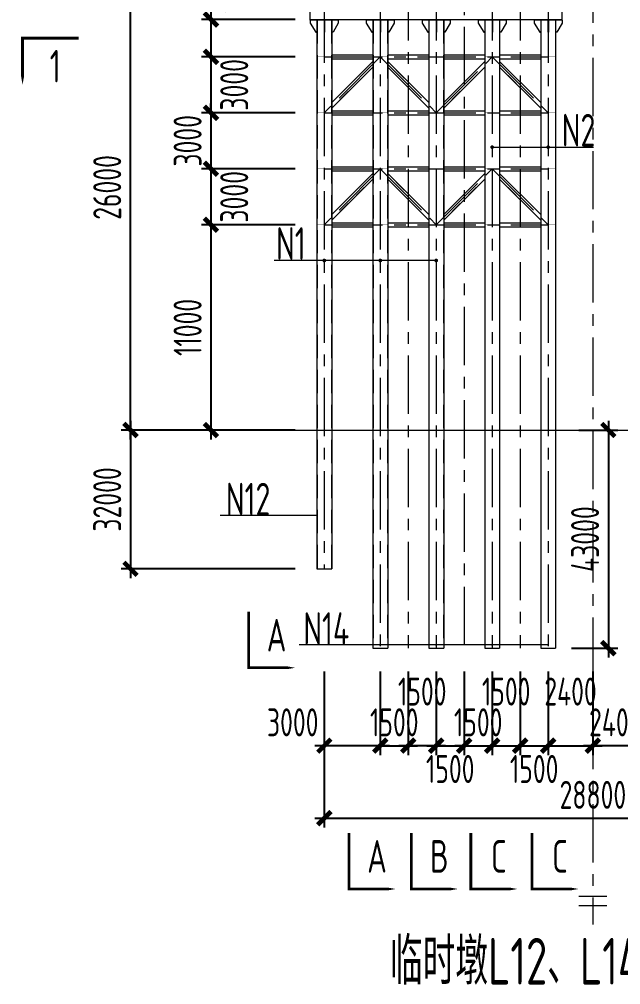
# Model space of a CAD drawing. Extents: x -2876908 to 633791, y -1383861 to 872234.
# Drawn here: x -1195286 to -1163043, y -1290019 to -1238281 of the extents above; entities that cross this region are included whole.
import ezdxf
from ezdxf.enums import TextEntityAlignment as Align

# ---------------------------------------------------------------- set-up
doc = ezdxf.new("R2010")
doc.units = 0
doc.header["$LTSCALE"] = 5
doc.header["$MEASUREMENT"] = 0
for name, pattern in [('CENTER', [2, 1.25, -0.25, 0.25, -0.25]), ('DASH', [0.35, 0.25, -0.1]), ('DASHED', [0.75, 0.5, -0.25])]:
    doc.linetypes.add(name, pattern=pattern)
doc.layers.get('0').update_dxf_attribs({"linetype": 'CONTINUOUS', "lineweight": 25})
doc.layers.get('DEFPOINTS').update_dxf_attribs({"color": 35, "linetype": 'CONTINUOUS', "lineweight": 13})
for name, color, linetype, lineweight in [('3中心线', 6, 'CENTER', 18), ('4虚线', 2, 'DASHED', 18), ('5标注', 3, 'CONTINUOUS', 15), ('6文本', 7, 'CONTINUOUS', 15), ('7边界线', 8, 'CONTINUOUS', 15), ('8轮廓线', 4, 'CONTINUOUS', 15), ('DIM', 3, 'CONTINUOUS', 0), ('REIND', 1, 'CONTINUOUS', 0), ('THIN', 7, 'CONTINUOUS', 0)]:
    doc.layers.add(name, color=color, linetype=linetype, lineweight=lineweight)
doc.styles.add('TSSD_Dimension', font='tssdeng.shx', dxfattribs={"width": 0.7, "bigfont": 'hztxt.shx'})
doc.styles.add('TSSD_NORM', font='tssdeng.shx', dxfattribs={"width": 0.7, "bigfont": 'hztxt.shx'})
doc.dimstyles.new('TSSD_100_100', dxfattribs={"dimtxt": 300, "dimasz": 100, "dimexe": 100, "dimexo": 250, "dimgap": 100, "dimtad": 1, "dimdec": 0, "dimzin": 0, "dimdsep": 46, "dimtxsty": 'TSSD_Dimension', "dimblk": 'ARCHTICK', "dimblk1": 'ARCHTICK', "dimblk2": 'ARCHTICK', "dimcen": 0, "dimdle": 100, "dimclrt": 7, "dimadec": 0, "dimazin": 0, "dimtfac": 1, "dimtdec": 0, "dimtix": 1, "dimtmove": 2, "dimatfit": 3, "dimfxl": 1, "dimtolj": 1, "dimtzin": 0, "dimarcsym": 0})

# ---------------------------------------------------------------- blocks, each defined once
blk = doc.blocks.new('_ArchTick')
at = {"color": 0, "linetype": 'ByBlock', "const_width": 0.5}
blk.add_lwpolyline([(-0.71, -0.71), (0.71, 0.71)], dxfattribs=at)
blk = doc.blocks.new('*D2227')
at = {"layer": 'DEFPOINTS', "color": 0, "transparency": 16777216}
for p in [(-1175933, -1271982), (-1174433, -1271982), (-1174433, -1277209)]:
    blk.add_point(p, dxfattribs=at)
at = {"layer": 'DIM', "color": 0, "lineweight": -2, "transparency": 16777216}
for p, q in [((-1175933, -1273232), (-1175933, -1277709)), ((-1174433, -1273232), (-1174433, -1277709)), ((-1175933, -1277209), (-1176433, -1277209)), ((-1175933, -1277209), (-1174433, -1277209)), ((-1174433, -1277209), (-1173933, -1277209))]:
    blk.add_line(p, q, dxfattribs=at)
at = {"layer": 'DIM', "color": 0, "lineweight": -2, "transparency": 16777216, "xscale": 500, "yscale": 500, "zscale": 500}
blk.add_blockref('_ArchTick', (-1175933, -1277209), dxfattribs=at)
at = {"layer": 'DIM', "color": 0, "lineweight": -2, "transparency": 16777216, "xscale": 500, "yscale": 500, "zscale": 500, "rotation": 180}
blk.add_blockref('_ArchTick', (-1174433, -1277209), dxfattribs=at)
at = {"layer": 'DIM', "color": 7, "transparency": 16777216, "insert": (-1175183, -1275959), "char_height": 1500, "attachment_point": 5, "style": 'TSSD_Dimension'}
blk.add_mtext('\\A1;1500', dxfattribs=at)
blk = doc.blocks.new('*D2228')
at = {"layer": 'DEFPOINTS', "color": 0, "transparency": 16777216}
for p in [(-1172933, -1271982), (-1171433, -1271982), (-1171433, -1277209)]:
    blk.add_point(p, dxfattribs=at)
at = {"layer": 'DIM', "color": 0, "lineweight": -2, "transparency": 16777216}
for p, q in [((-1172933, -1273232), (-1172933, -1277709)), ((-1171433, -1273232), (-1171433, -1277709)), ((-1173433, -1277209), (-1170933, -1277209))]:
    blk.add_line(p, q, dxfattribs=at)
at = {"layer": 'DIM', "color": 0, "lineweight": -2, "transparency": 16777216, "xscale": 500, "yscale": 500, "zscale": 500, "rotation": 180}
blk.add_blockref('_ArchTick', (-1172933, -1277209), dxfattribs=at)
at = {"layer": 'DIM', "color": 0, "lineweight": -2, "transparency": 16777216, "xscale": 500, "yscale": 500, "zscale": 500}
blk.add_blockref('_ArchTick', (-1171433, -1277209), dxfattribs=at)
at = {"layer": 'DIM', "color": 7, "transparency": 16777216, "insert": (-1172183, -1278459), "char_height": 1500, "attachment_point": 5, "style": 'TSSD_Dimension'}
blk.add_mtext('\\A1;1500', dxfattribs=at)
blk = doc.blocks.new('*D2229')
at = {"layer": 'DEFPOINTS', "color": 0, "transparency": 16777216}
for p in [(-1171433, -1271982), (-1169933, -1271982), (-1169933, -1277209)]:
    blk.add_point(p, dxfattribs=at)
at = {"layer": 'DIM', "color": 0, "lineweight": -2, "transparency": 16777216}
for p, q in [((-1171433, -1273232), (-1171433, -1277709)), ((-1169933, -1273232), (-1169933, -1277709)), ((-1171433, -1277209), (-1171933, -1277209)), ((-1171433, -1277209), (-1169933, -1277209)), ((-1169933, -1277209), (-1169433, -1277209))]:
    blk.add_line(p, q, dxfattribs=at)
at = {"layer": 'DIM', "color": 0, "lineweight": -2, "transparency": 16777216, "xscale": 500, "yscale": 500, "zscale": 500}
blk.add_blockref('_ArchTick', (-1171433, -1277209), dxfattribs=at)
at = {"layer": 'DIM', "color": 0, "lineweight": -2, "transparency": 16777216, "xscale": 500, "yscale": 500, "zscale": 500, "rotation": 180}
blk.add_blockref('_ArchTick', (-1169933, -1277209), dxfattribs=at)
at = {"layer": 'DIM', "color": 7, "transparency": 16777216, "insert": (-1170683, -1275959), "char_height": 1500, "attachment_point": 5, "style": 'TSSD_Dimension'}
blk.add_mtext('\\A1;1500', dxfattribs=at)
blk = doc.blocks.new('*D2230')
at = {"layer": 'DEFPOINTS', "color": 0, "transparency": 16777216}
for p in [(-1169933, -1271982), (-1168433, -1271982), (-1168433, -1277209)]:
    blk.add_point(p, dxfattribs=at)
at = {"layer": 'DIM', "color": 0, "lineweight": -2, "transparency": 16777216}
for p, q in [((-1169933, -1273232), (-1169933, -1277709)), ((-1168433, -1273232), (-1168433, -1277709)), ((-1170433, -1277209), (-1167933, -1277209))]:
    blk.add_line(p, q, dxfattribs=at)
at = {"layer": 'DIM', "color": 0, "lineweight": -2, "transparency": 16777216, "xscale": 500, "yscale": 500, "zscale": 500, "rotation": 180}
blk.add_blockref('_ArchTick', (-1169933, -1277209), dxfattribs=at)
at = {"layer": 'DIM', "color": 0, "lineweight": -2, "transparency": 16777216, "xscale": 500, "yscale": 500, "zscale": 500}
blk.add_blockref('_ArchTick', (-1168433, -1277209), dxfattribs=at)
at = {"layer": 'DIM', "color": 7, "transparency": 16777216, "insert": (-1169183, -1274309), "char_height": 1500, "attachment_point": 5, "style": 'TSSD_Dimension'}
blk.add_mtext('\\A1;1500', dxfattribs=at)
blk = doc.blocks.new('*D2231')
at = {"layer": 'DEFPOINTS', "color": 0, "transparency": 16777216}
for p in [(-1166933, -1271982), (-1164533, -1271982), (-1164533, -1277209)]:
    blk.add_point(p, dxfattribs=at)
at = {"layer": 'DIM', "color": 0, "lineweight": -2, "transparency": 16777216}
for p, q in [((-1166933, -1273232), (-1166933, -1277709)), ((-1164533, -1273232), (-1164533, -1277709)), ((-1167433, -1277209), (-1164033, -1277209))]:
    blk.add_line(p, q, dxfattribs=at)
at = {"layer": 'DIM', "color": 0, "lineweight": -2, "transparency": 16777216, "xscale": 500, "yscale": 500, "zscale": 500, "rotation": 180}
blk.add_blockref('_ArchTick', (-1166933, -1277209), dxfattribs=at)
at = {"layer": 'DIM', "color": 0, "lineweight": -2, "transparency": 16777216, "xscale": 500, "yscale": 500, "zscale": 500}
blk.add_blockref('_ArchTick', (-1164533, -1277209), dxfattribs=at)
at = {"layer": 'DIM', "color": 7, "transparency": 16777216, "insert": (-1165733, -1274309), "char_height": 1500, "attachment_point": 5, "style": 'TSSD_Dimension'}
blk.add_mtext('\\A1;2400', dxfattribs=at)
blk = doc.blocks.new('*D2232')
at = {"layer": 'DEFPOINTS', "color": 0, "transparency": 16777216}
for p in [(-1178933, -1271982), (-1150133, -1271982), (-1150133, -1281095)]:
    blk.add_point(p, dxfattribs=at)
at = {"layer": 'DIM', "color": 0, "lineweight": -2, "transparency": 16777216}
for p, q in [((-1178933, -1273232), (-1178933, -1281595)), ((-1150133, -1273232), (-1150133, -1281595)), ((-1179433, -1281095), (-1149633, -1281095))]:
    blk.add_line(p, q, dxfattribs=at)
at = {"layer": 'DIM', "color": 0, "lineweight": -2, "transparency": 16777216, "xscale": 500, "yscale": 500, "zscale": 500, "rotation": 180}
blk.add_blockref('_ArchTick', (-1178933, -1281095), dxfattribs=at)
at = {"layer": 'DIM', "color": 0, "lineweight": -2, "transparency": 16777216, "xscale": 500, "yscale": 500, "zscale": 500}
blk.add_blockref('_ArchTick', (-1150133, -1281095), dxfattribs=at)
at = {"layer": 'DIM', "color": 7, "transparency": 16777216, "insert": (-1164533, -1279845), "char_height": 1500, "attachment_point": 5, "style": 'TSSD_Dimension'}
blk.add_mtext('\\A1;28800', dxfattribs=at)
blk = doc.blocks.new('*D2233')
at = {"layer": 'DEFPOINTS', "color": 0, "transparency": 16777216}
for p in [(-1179238, -1260294), (-1189323, -1267733), (-1179238, -1267733)]:
    blk.add_point(p, dxfattribs=at)
at = {"layer": 'DIM', "color": 0, "lineweight": -2, "transparency": 16777216}
for p, q in [((-1189323, -1259794), (-1189323, -1268233)), ((-1180488, -1260294), (-1189823, -1260294)), ((-1180488, -1267733), (-1189823, -1267733))]:
    blk.add_line(p, q, dxfattribs=at)
at = {"layer": 'DIM', "color": 0, "lineweight": -2, "transparency": 16777216, "xscale": 500, "yscale": 500, "zscale": 500}
for p, rotation in [((-1189323, -1260294), 90), ((-1189323, -1267733), 270)]:
    blk.add_blockref('_ArchTick', p, dxfattribs=dict(at, rotation=rotation))
at = {"layer": 'DIM', "color": 7, "transparency": 16777216, "insert": (-1190573, -1264013), "char_height": 1500, "attachment_point": 5, "rotation": 90, "style": 'TSSD_Dimension'}
blk.add_mtext('\\A1;32000', dxfattribs=at)
blk = doc.blocks.new('*D2235')
at = {"layer": 'DEFPOINTS', "color": 0, "transparency": 16777216}
for p in [(-1189323, -1234293), (-1179238, -1234293), (-1179238, -1260293)]:
    blk.add_point(p, dxfattribs=at)
at = {"layer": 'DIM', "color": 0, "lineweight": -2, "transparency": 16777216}
for p, q in [((-1189323, -1260793), (-1189323, -1233793)), ((-1180488, -1234293), (-1189823, -1234293)), ((-1180488, -1260293), (-1189823, -1260293))]:
    blk.add_line(p, q, dxfattribs=at)
at = {"layer": 'DIM', "color": 0, "lineweight": -2, "transparency": 16777216, "xscale": 500, "yscale": 500, "zscale": 500}
for p, rotation in [((-1189323, -1234293), 90), ((-1189323, -1260293), 270)]:
    blk.add_blockref('_ArchTick', p, dxfattribs=dict(at, rotation=rotation))
at = {"layer": 'DIM', "color": 7, "transparency": 16777216, "insert": (-1190573, -1247293), "char_height": 1500, "attachment_point": 5, "rotation": 90, "style": 'TSSD_Dimension'}
blk.add_mtext('\\A1;26000', dxfattribs=at)
blk = doc.blocks.new('*D2249')
at = {"layer": 'DEFPOINTS', "color": 0, "transparency": 16777216}
for p in [(-1178933, -1271982), (-1175933, -1271982), (-1178933, -1277209)]:
    blk.add_point(p, dxfattribs=at)
at = {"layer": 'DIM', "color": 0, "lineweight": -2, "transparency": 16777216}
for p, q in [((-1178933, -1273232), (-1178933, -1277709)), ((-1175933, -1273232), (-1175933, -1277709)), ((-1175433, -1277209), (-1179433, -1277209))]:
    blk.add_line(p, q, dxfattribs=at)
at = {"layer": 'DIM', "color": 0, "lineweight": -2, "transparency": 16777216, "xscale": 500, "yscale": 500, "zscale": 500, "rotation": 180}
blk.add_blockref('_ArchTick', (-1178933, -1277209), dxfattribs=at)
at = {"layer": 'DIM', "color": 0, "lineweight": -2, "transparency": 16777216, "xscale": 500, "yscale": 500, "zscale": 500}
blk.add_blockref('_ArchTick', (-1175933, -1277209), dxfattribs=at)
at = {"layer": 'DIM', "color": 7, "transparency": 16777216, "insert": (-1180627, -1275959), "char_height": 1500, "attachment_point": 5, "style": 'TSSD_Dimension'}
blk.add_mtext('\\A1;3000', dxfattribs=at)
blk = doc.blocks.new('*D2250')
at = {"layer": 'DEFPOINTS', "color": 0, "transparency": 16777216}
for p in [(-1168433, -1271982), (-1166933, -1271982), (-1166933, -1277209)]:
    blk.add_point(p, dxfattribs=at)
at = {"layer": 'DIM', "color": 0, "lineweight": -2, "transparency": 16777216}
for p, q in [((-1168433, -1273232), (-1168433, -1277709)), ((-1166933, -1273232), (-1166933, -1277709)), ((-1168933, -1277209), (-1166433, -1277209))]:
    blk.add_line(p, q, dxfattribs=at)
at = {"layer": 'DIM', "color": 0, "lineweight": -2, "transparency": 16777216, "xscale": 500, "yscale": 500, "zscale": 500, "rotation": 180}
blk.add_blockref('_ArchTick', (-1168433, -1277209), dxfattribs=at)
at = {"layer": 'DIM', "color": 0, "lineweight": -2, "transparency": 16777216, "xscale": 500, "yscale": 500, "zscale": 500}
blk.add_blockref('_ArchTick', (-1166933, -1277209), dxfattribs=at)
at = {"layer": 'DIM', "color": 7, "transparency": 16777216, "insert": (-1167683, -1278459), "char_height": 1500, "attachment_point": 5, "style": 'TSSD_Dimension'}
blk.add_mtext('\\A1;1500', dxfattribs=at)
blk = doc.blocks.new('*D2251')
at = {"layer": 'DEFPOINTS', "color": 0, "transparency": 16777216}
for p in [(-1179238, -1234293), (-1185012, -1238293), (-1179238, -1238293)]:
    blk.add_point(p, dxfattribs=at)
at = {"layer": 'DIM', "color": 0, "lineweight": -2, "transparency": 16777216}
for p, q in [((-1185012, -1233793), (-1185012, -1238793)), ((-1180488, -1234293), (-1185512, -1234293)), ((-1180488, -1238293), (-1185512, -1238293))]:
    blk.add_line(p, q, dxfattribs=at)
at = {"layer": 'DIM', "color": 0, "lineweight": -2, "transparency": 16777216, "xscale": 500, "yscale": 500, "zscale": 500}
for p, rotation in [((-1185012, -1234293), 90), ((-1185012, -1238293), 270)]:
    blk.add_blockref('_ArchTick', p, dxfattribs=dict(at, rotation=rotation))
at = {"layer": 'DIM', "color": 7, "transparency": 16777216, "insert": (-1186262, -1236293), "char_height": 1500, "attachment_point": 5, "rotation": 90, "style": 'TSSD_Dimension'}
blk.add_mtext('\\A1;4000', dxfattribs=at)
blk = doc.blocks.new('*D2252')
at = {"layer": 'DEFPOINTS', "color": 0, "transparency": 16777216}
for p in [(-1179238, -1240293), (-1185012, -1243293), (-1179238, -1243293)]:
    blk.add_point(p, dxfattribs=at)
at = {"layer": 'DIM', "color": 0, "lineweight": -2, "transparency": 16777216}
for p, q in [((-1185012, -1239793), (-1185012, -1243793)), ((-1180488, -1240293), (-1185512, -1240293)), ((-1180488, -1243293), (-1185512, -1243293))]:
    blk.add_line(p, q, dxfattribs=at)
at = {"layer": 'DIM', "color": 0, "lineweight": -2, "transparency": 16777216, "xscale": 500, "yscale": 500, "zscale": 500}
for p, rotation in [((-1185012, -1240293), 90), ((-1185012, -1243293), 270)]:
    blk.add_blockref('_ArchTick', p, dxfattribs=dict(at, rotation=rotation))
at = {"layer": 'DIM', "color": 7, "transparency": 16777216, "insert": (-1183762, -1241793), "char_height": 1500, "attachment_point": 5, "rotation": 90, "style": 'TSSD_Dimension'}
blk.add_mtext('\\A1;3000', dxfattribs=at)
blk = doc.blocks.new('*D2253')
at = {"layer": 'DEFPOINTS', "color": 0, "transparency": 16777216}
for p in [(-1179238, -1243293), (-1185012, -1246293), (-1179238, -1246293)]:
    blk.add_point(p, dxfattribs=at)
at = {"layer": 'DIM', "color": 0, "lineweight": -2, "transparency": 16777216}
for p, q in [((-1185012, -1243293), (-1185012, -1242793)), ((-1180488, -1243293), (-1185512, -1243293)), ((-1185012, -1243293), (-1185012, -1246293)), ((-1180488, -1246293), (-1185512, -1246293)), ((-1185012, -1246293), (-1185012, -1246793))]:
    blk.add_line(p, q, dxfattribs=at)
at = {"layer": 'DIM', "color": 0, "lineweight": -2, "transparency": 16777216, "xscale": 500, "yscale": 500, "zscale": 500}
for p, rotation in [((-1185012, -1243293), 270), ((-1185012, -1246293), 90)]:
    blk.add_blockref('_ArchTick', p, dxfattribs=dict(at, rotation=rotation))
at = {"layer": 'DIM', "color": 7, "transparency": 16777216, "insert": (-1186262, -1244793), "char_height": 1500, "attachment_point": 5, "rotation": 90, "style": 'TSSD_Dimension'}
blk.add_mtext('\\A1;3000', dxfattribs=at)
blk = doc.blocks.new('*D2254')
at = {"layer": 'DEFPOINTS', "color": 0, "transparency": 16777216}
for p in [(-1179238, -1246293), (-1185012, -1249293), (-1179238, -1249293)]:
    blk.add_point(p, dxfattribs=at)
at = {"layer": 'DIM', "color": 0, "lineweight": -2, "transparency": 16777216}
for p, q in [((-1185012, -1245793), (-1185012, -1249793)), ((-1180488, -1246293), (-1185512, -1246293)), ((-1180488, -1249293), (-1185512, -1249293))]:
    blk.add_line(p, q, dxfattribs=at)
at = {"layer": 'DIM', "color": 0, "lineweight": -2, "transparency": 16777216, "xscale": 500, "yscale": 500, "zscale": 500}
for p, rotation in [((-1185012, -1246293), 90), ((-1185012, -1249293), 270)]:
    blk.add_blockref('_ArchTick', p, dxfattribs=dict(at, rotation=rotation))
at = {"layer": 'DIM', "color": 7, "transparency": 16777216, "insert": (-1183762, -1247793), "char_height": 1500, "attachment_point": 5, "rotation": 90, "style": 'TSSD_Dimension'}
blk.add_mtext('\\A1;3000', dxfattribs=at)
blk = doc.blocks.new('*D2255')
at = {"layer": 'DEFPOINTS', "color": 0, "transparency": 16777216}
for p in [(-1179238, -1249293), (-1185012, -1260293), (-1179238, -1260293)]:
    blk.add_point(p, dxfattribs=at)
at = {"layer": 'DIM', "color": 0, "lineweight": -2, "transparency": 16777216}
for p, q in [((-1185012, -1248793), (-1185012, -1260793)), ((-1180488, -1249293), (-1185512, -1249293)), ((-1180488, -1260293), (-1185512, -1260293))]:
    blk.add_line(p, q, dxfattribs=at)
at = {"layer": 'DIM', "color": 0, "lineweight": -2, "transparency": 16777216, "xscale": 500, "yscale": 500, "zscale": 500}
for p, rotation in [((-1185012, -1249293), 90), ((-1185012, -1260293), 270)]:
    blk.add_blockref('_ArchTick', p, dxfattribs=dict(at, rotation=rotation))
at = {"layer": 'DIM', "color": 7, "transparency": 16777216, "insert": (-1186262, -1254793), "char_height": 1500, "attachment_point": 5, "rotation": 90, "style": 'TSSD_Dimension'}
blk.add_mtext('\\A1;11000', dxfattribs=at)
blk = doc.blocks.new('*D2256')
at = {"layer": 'DEFPOINTS', "color": 0, "transparency": 16777216}
for p in [(-1179238, -1238293), (-1185012, -1240293), (-1179238, -1240293)]:
    blk.add_point(p, dxfattribs=at)
at = {"layer": 'DIM', "color": 0, "lineweight": -2, "transparency": 16777216}
for p, q in [((-1185012, -1237793), (-1185012, -1240793)), ((-1180488, -1238293), (-1185512, -1238293)), ((-1180488, -1240293), (-1185512, -1240293))]:
    blk.add_line(p, q, dxfattribs=at)
at = {"layer": 'DIM', "color": 0, "lineweight": -2, "transparency": 16777216, "xscale": 500, "yscale": 500, "zscale": 500}
for p, rotation in [((-1185012, -1238293), 90), ((-1185012, -1240293), 270)]:
    blk.add_blockref('_ArchTick', p, dxfattribs=dict(at, rotation=rotation))
at = {"layer": 'DIM', "color": 7, "transparency": 16777216, "insert": (-1183762, -1236599), "char_height": 1500, "attachment_point": 5, "rotation": 90, "style": 'TSSD_Dimension'}
blk.add_mtext('\\A1;2000', dxfattribs=at)
blk = doc.blocks.new('*D2261')
at = {"layer": 'DEFPOINTS', "color": 0, "transparency": 16777216}
for p in [(-1164533, -1271982), (-1162133, -1271982), (-1164533, -1277209)]:
    blk.add_point(p, dxfattribs=at)
at = {"layer": 'DIM', "color": 0, "lineweight": -2, "transparency": 16777216}
for p, q in [((-1164533, -1273232), (-1164533, -1277709)), ((-1162133, -1273232), (-1162133, -1277709)), ((-1164533, -1277209), (-1165033, -1277209)), ((-1162133, -1277209), (-1164533, -1277209)), ((-1162133, -1277209), (-1161633, -1277209))]:
    blk.add_line(p, q, dxfattribs=at)
at = {"layer": 'DIM', "color": 0, "lineweight": -2, "transparency": 16777216, "xscale": 500, "yscale": 500, "zscale": 500}
blk.add_blockref('_ArchTick', (-1164533, -1277209), dxfattribs=at)
at = {"layer": 'DIM', "color": 0, "lineweight": -2, "transparency": 16777216, "xscale": 500, "yscale": 500, "zscale": 500, "rotation": 180}
blk.add_blockref('_ArchTick', (-1162133, -1277209), dxfattribs=at)
at = {"layer": 'DIM', "color": 7, "transparency": 16777216, "insert": (-1163333, -1275959), "char_height": 1500, "attachment_point": 5, "style": 'TSSD_Dimension'}
blk.add_mtext('\\A1;2400', dxfattribs=at)
blk = doc.blocks.new('*D2263')
at = {"layer": 'DEFPOINTS', "color": 0, "transparency": 16777216}
for p in [(-1162133, -1271982), (-1160633, -1271982), (-1162133, -1277209)]:
    blk.add_point(p, dxfattribs=at)
at = {"layer": 'DIM', "color": 0, "lineweight": -2, "transparency": 16777216}
for p, q in [((-1162133, -1273232), (-1162133, -1277709)), ((-1160633, -1273232), (-1160633, -1277709)), ((-1160133, -1277209), (-1162633, -1277209))]:
    blk.add_line(p, q, dxfattribs=at)
at = {"layer": 'DIM', "color": 0, "lineweight": -2, "transparency": 16777216, "xscale": 500, "yscale": 500, "zscale": 500, "rotation": 180}
blk.add_blockref('_ArchTick', (-1162133, -1277209), dxfattribs=at)
at = {"layer": 'DIM', "color": 0, "lineweight": -2, "transparency": 16777216, "xscale": 500, "yscale": 500, "zscale": 500}
blk.add_blockref('_ArchTick', (-1160633, -1277209), dxfattribs=at)
at = {"layer": 'DIM', "color": 7, "transparency": 16777216, "insert": (-1161383, -1278459), "char_height": 1500, "attachment_point": 5, "style": 'TSSD_Dimension'}
blk.add_mtext('\\A1;1500', dxfattribs=at)
blk = doc.blocks.new('*D2264')
at = {"layer": 'DEFPOINTS', "color": 0, "transparency": 16777216}
for p in [(-1174433, -1271982), (-1172933, -1271982), (-1174433, -1277209)]:
    blk.add_point(p, dxfattribs=at)
at = {"layer": 'DIM', "color": 0, "lineweight": -2, "transparency": 16777216}
for p, q in [((-1174433, -1273232), (-1174433, -1277709)), ((-1172933, -1273232), (-1172933, -1277709)), ((-1172433, -1277209), (-1174933, -1277209))]:
    blk.add_line(p, q, dxfattribs=at)
at = {"layer": 'DIM', "color": 0, "lineweight": -2, "transparency": 16777216, "xscale": 500, "yscale": 500, "zscale": 500, "rotation": 180}
blk.add_blockref('_ArchTick', (-1174433, -1277209), dxfattribs=at)
at = {"layer": 'DIM', "color": 0, "lineweight": -2, "transparency": 16777216, "xscale": 500, "yscale": 500, "zscale": 500}
blk.add_blockref('_ArchTick', (-1172933, -1277209), dxfattribs=at)
at = {"layer": 'DIM', "color": 7, "transparency": 16777216, "insert": (-1173683, -1274309), "char_height": 1500, "attachment_point": 5, "style": 'TSSD_Dimension'}
blk.add_mtext('\\A1;1500', dxfattribs=at)
blk = doc.blocks.new('*D2269')
at = {"layer": 'DEFPOINTS', "color": 0, "transparency": 16777216}
for p in [(-1166533, -1260293), (-1166933, -1271982), (-1163704, -1271982)]:
    blk.add_point(p, dxfattribs=at)
at = {"layer": 'DIM', "color": 0, "lineweight": -2, "transparency": 16777216}
for p, q in [((-1163704, -1259793), (-1163704, -1272482)), ((-1165283, -1260293), (-1163204, -1260293)), ((-1165683, -1271982), (-1163204, -1271982))]:
    blk.add_line(p, q, dxfattribs=at)
at = {"layer": 'DIM', "color": 0, "lineweight": -2, "transparency": 16777216, "xscale": 500, "yscale": 500, "zscale": 500}
for p, rotation in [((-1163704, -1260293), 90), ((-1163704, -1271982), 270)]:
    blk.add_blockref('_ArchTick', p, dxfattribs=dict(at, rotation=rotation))
at = {"layer": 'DIM', "color": 7, "transparency": 16777216, "insert": (-1164954, -1266138), "char_height": 1500, "attachment_point": 5, "rotation": 90, "style": 'TSSD_Dimension'}
blk.add_mtext('\\A1;43000', dxfattribs=at)

msp = doc.modelspace()

# ---------------------------------------------------------------- linework, layer by layer
at = {"layer": '3中心线', "ltscale": 500}
for p, q in [((-1164532.899, -1215339.713), (-1164532.899, -1286787.885)), ((-1171432.896, -1233693.084), (-1171432.896, -1271982.089)), ((-1174432.896, -1236293.084), (-1174432.896, -1271982.089)), ((-1172932.896, -1236293.084), (-1172932.896, -1271982.089)), ((-1169932.896, -1236293.084), (-1169932.896, -1271982.089)), ((-1168432.896, -1236293.084), (-1168432.896, -1271982.089)), ((-1178932.896, -1237493.084), (-1178932.896, -1267733.422)), ((-1175932.896, -1237493.084), (-1175932.896, -1271982.089)), ((-1166932.896, -1237493.084), (-1166932.896, -1271982.089)), ((-1178932.896, -1240293.084), (-1166932.896, -1240293.084)), ((-1175932.896, -1240293.084), (-1178932.896, -1243293.084)), ((-1175932.896, -1240293.084), (-1172932.896, -1243293.084)), ((-1172932.896, -1243293.084), (-1169932.896, -1240293.084)), ((-1169932.896, -1240293.084), (-1166932.896, -1243293.084)), ((-1178932.896, -1243293.084), (-1166932.896, -1243293.084)), ((-1178932.896, -1246293.084), (-1166932.896, -1246293.084)), ((-1175932.896, -1246293.084), (-1178932.896, -1249293.084)), ((-1175932.896, -1246293.084), (-1172932.896, -1249293.084)), ((-1172932.896, -1249293.084), (-1169932.896, -1246293.084)), ((-1169932.896, -1246293.084), (-1166932.896, -1249293.084)), ((-1178932.896, -1249293.084), (-1166932.896, -1249293.084))]:
    msp.add_line(p, q, dxfattribs=at)
at = {"layer": '4虚线', "ltscale": 500}
for p, q in [((-1179320.896, -1238323.084), (-1179320.896, -1267733.422)), ((-1178544.896, -1238323.084), (-1178544.896, -1267733.422)), ((-1176320.896, -1238323.084), (-1176320.896, -1271982.089)), ((-1175544.896, -1238323.084), (-1175544.896, -1271982.089)), ((-1173320.896, -1238323.084), (-1173320.896, -1271982.089)), ((-1172544.896, -1238323.084), (-1172544.896, -1271982.089)), ((-1170320.896, -1238323.084), (-1170320.896, -1271982.089)), ((-1169544.896, -1238323.084), (-1169544.896, -1271982.089)), ((-1167320.896, -1238323.084), (-1167320.896, -1271982.089)), ((-1166544.896, -1238323.084), (-1166544.896, -1271982.089)), ((-1178532.896, -1240189.584), (-1176332.896, -1240189.584)), ((-1178532.896, -1240396.584), (-1176332.896, -1240396.584)), ((-1178532.896, -1242746.713), (-1176332.896, -1240546.713)), ((-1175532.896, -1240189.584), (-1173332.896, -1240189.584)), ((-1175532.896, -1240396.584), (-1173332.896, -1240396.584)), ((-1175532.896, -1240546.713), (-1173332.896, -1242746.713)), ((-1172532.896, -1240189.584), (-1170332.896, -1240189.584)), ((-1172532.896, -1240396.584), (-1170332.896, -1240396.584)), ((-1172532.896, -1242746.713), (-1170332.896, -1240546.713)), ((-1169532.896, -1240189.584), (-1167332.896, -1240189.584)), ((-1169532.896, -1240396.584), (-1167332.896, -1240396.584)), ((-1169532.896, -1240546.713), (-1167332.896, -1242746.713)), ((-1178532.896, -1243039.455), (-1176332.896, -1240839.455)), ((-1175532.896, -1240839.455), (-1173332.896, -1243039.455)), ((-1172532.896, -1243039.455), (-1170332.896, -1240839.455)), ((-1169532.896, -1240839.455), (-1167332.896, -1243039.455)), ((-1178532.896, -1243189.584), (-1176332.896, -1243189.584)), ((-1175532.896, -1243189.584), (-1173332.896, -1243189.584)), ((-1172532.896, -1243189.584), (-1170332.896, -1243189.584)), ((-1169532.896, -1243189.584), (-1167332.896, -1243189.584)), ((-1178532.896, -1243396.584), (-1176332.896, -1243396.584)), ((-1175532.896, -1243396.584), (-1173332.896, -1243396.584)), ((-1172532.896, -1243396.584), (-1170332.896, -1243396.584)), ((-1169532.896, -1243396.584), (-1167332.896, -1243396.584)), ((-1178532.896, -1246189.584), (-1176332.896, -1246189.584)), ((-1175532.896, -1246189.584), (-1173332.896, -1246189.584)), ((-1172532.896, -1246189.584), (-1170332.896, -1246189.584)), ((-1169532.896, -1246189.584), (-1167332.896, -1246189.584)), ((-1178532.896, -1246396.584), (-1176332.896, -1246396.584)), ((-1178532.896, -1248746.713), (-1176332.896, -1246546.713)), ((-1178532.896, -1249039.455), (-1176332.896, -1246839.455)), ((-1175532.896, -1246396.584), (-1173332.896, -1246396.584)), ((-1175532.896, -1246546.713), (-1173332.896, -1248746.713)), ((-1175532.896, -1246839.455), (-1173332.896, -1249039.455)), ((-1172532.896, -1246396.584), (-1170332.896, -1246396.584)), ((-1172532.896, -1248746.713), (-1170332.896, -1246546.713)), ((-1172532.896, -1249039.455), (-1170332.896, -1246839.455)), ((-1169532.896, -1246396.584), (-1167332.896, -1246396.584)), ((-1169532.896, -1246546.713), (-1167332.896, -1248746.713)), ((-1169532.896, -1246839.455), (-1167332.896, -1249039.455)), ((-1178532.896, -1249189.584), (-1176332.896, -1249189.584)), ((-1178532.896, -1249396.584), (-1176332.896, -1249396.584)), ((-1175532.896, -1249189.584), (-1173332.896, -1249189.584)), ((-1175532.896, -1249396.584), (-1173332.896, -1249396.584)), ((-1172532.896, -1249189.584), (-1170332.896, -1249189.584)), ((-1172532.896, -1249396.584), (-1170332.896, -1249396.584)), ((-1169532.896, -1249189.584), (-1167332.896, -1249189.584)), ((-1169532.896, -1249396.584), (-1167332.896, -1249396.584))]:
    msp.add_line(p, q, dxfattribs=at)
at = {"layer": '5标注'}
for p, q in [((-1169932.896, -1245133.387), (-1164509.147, -1245133.387)), ((-1172932.896, -1251206.99), (-1181628.537, -1251206.99)), ((-1179332.896, -1264872.83), (-1184510.282, -1264872.83)), ((-1166932.896, -1271812.928), (-1180280.812, -1271812.928))]:
    msp.add_line(p, q, dxfattribs=at)
at = {"layer": '5标注', "flags": 128}
for points in [[(-1192110.849, -1239289.297, 150, 150, 0), (-1195110.849, -1239289.297, 150, 150, 0), (-1195110.849, -1240789.297, 350, 0, 0), (-1195110.849, -1241789.297, 0, 0, 0)], [(-1182993.176, -1270033.571, 150, 150, 0), (-1182993.176, -1273033.571, 150, 150, 0), (-1181493.176, -1273033.571, 350, 0, 0), (-1180493.176, -1273033.571, 0, 0, 0)], [(-1177606.583, -1281889.363, 150, 150, 0), (-1177606.583, -1284889.363, 150, 150, 0), (-1176106.583, -1284889.363, 350, 0, 0), (-1175106.583, -1284889.363, 0, 0, 0)], [(-1174265.852, -1281889.363, 150, 150, 0), (-1174265.852, -1284889.363, 150, 150, 0), (-1172765.852, -1284889.363, 350, 0, 0), (-1171765.852, -1284889.363, 0, 0, 0)], [(-1171077.783, -1281889.363, 150, 150, 0), (-1171077.783, -1284889.363, 150, 150, 0), (-1169577.783, -1284889.363, 350, 0, 0), (-1168577.783, -1284889.363, 0, 0, 0)], [(-1167799.444, -1281889.363, 150, 150, 0), (-1167799.444, -1284889.363, 150, 150, 0), (-1166299.444, -1284889.363, 350, 0, 0), (-1165299.444, -1284889.363, 0, 0, 0)]]:
    msp.add_lwpolyline(points, format="xyseb", dxfattribs=at)
at = {"layer": '5标注', "linetype": 'DASH', "ltscale": 100, "const_width": 30, "flags": 128}
for points in [[(-1179332.896, -1240293.084), (-1178532.896, -1240293.084)], [(-1176332.896, -1240293.084), (-1175532.896, -1240293.084)], [(-1173332.896, -1240293.084), (-1172532.896, -1240293.084)], [(-1170332.896, -1240293.084), (-1169532.896, -1240293.084)], [(-1167332.896, -1240293.084), (-1166532.896, -1240293.084)], [(-1179332.896, -1243293.084), (-1178532.896, -1243293.084)], [(-1176332.896, -1243293.084), (-1175532.896, -1243293.084)], [(-1173332.896, -1243293.084), (-1172532.896, -1243293.084)], [(-1170332.896, -1243293.084), (-1169532.896, -1243293.084)], [(-1167332.896, -1243293.084), (-1166532.896, -1243293.084)], [(-1179332.896, -1246293.084), (-1178532.896, -1246293.084)], [(-1176332.896, -1246293.084), (-1175532.896, -1246293.084)], [(-1173332.896, -1246293.084), (-1172532.896, -1246293.084)], [(-1170332.896, -1246293.084), (-1169532.896, -1246293.084)], [(-1167332.896, -1246293.084), (-1166532.896, -1246293.084)], [(-1179332.896, -1249293.084), (-1178532.896, -1249293.084)], [(-1176332.896, -1249293.084), (-1175532.896, -1249293.084)], [(-1173332.896, -1249293.084), (-1172532.896, -1249293.084)], [(-1170332.896, -1249293.084), (-1169532.896, -1249293.084)], [(-1167332.896, -1249293.084), (-1166532.896, -1249293.084)]]:
    msp.add_lwpolyline(points, dxfattribs=at)
at = {"layer": '7边界线'}
msp.add_line((-1180873.884, -1260293.084), (-1148310.014, -1260293.084), dxfattribs=at)
at = {"layer": '8轮廓线'}
for p, q in [((-1179682.896, -1238293.084), (-1179682.896, -1237493.084)), ((-1166182.896, -1238293.084), (-1166182.896, -1237493.084)), ((-1179682.896, -1238293.084), (-1166182.896, -1238293.084)), ((-1179682.896, -1238323.084), (-1179682.896, -1238293.084)), ((-1179682.896, -1238293.084), (-1178182.896, -1238293.084)), ((-1178182.896, -1238323.084), (-1179682.896, -1238323.084)), ((-1179682.896, -1238323.084), (-1179682.896, -1238493.084)), ((-1179682.896, -1238493.084), (-1179382.896, -1238973.084)), ((-1179332.896, -1238293.084), (-1178532.896, -1238293.084)), ((-1179332.896, -1238323.084), (-1179332.896, -1267733.422)), ((-1178942.896, -1238323.084), (-1178942.896, -1238973.084)), ((-1178922.896, -1238323.084), (-1178922.896, -1238973.084)), ((-1178532.896, -1238323.084), (-1178532.896, -1267733.422)), ((-1178182.896, -1238493.084), (-1178467.192, -1238973.084)), ((-1178182.896, -1238323.084), (-1178182.896, -1238293.084)), ((-1178182.896, -1238323.084), (-1178182.896, -1238493.084)), ((-1176682.896, -1238323.084), (-1176682.896, -1238293.084)), ((-1176682.896, -1238293.084), (-1175182.896, -1238293.084)), ((-1175182.896, -1238323.084), (-1176682.896, -1238323.084)), ((-1176682.896, -1238323.084), (-1176682.896, -1238493.084)), ((-1176682.896, -1238493.084), (-1176382.896, -1238973.084)), ((-1176332.896, -1238293.084), (-1175532.896, -1238293.084)), ((-1176332.896, -1238323.084), (-1176332.896, -1271982.089)), ((-1175942.896, -1238323.084), (-1175942.896, -1238973.084)), ((-1175922.896, -1238323.084), (-1175922.896, -1238973.084)), ((-1175532.896, -1238323.084), (-1175532.896, -1271982.089)), ((-1175182.896, -1238493.084), (-1175467.192, -1238973.084)), ((-1175182.896, -1238323.084), (-1175182.896, -1238293.084)), ((-1175182.896, -1238323.084), (-1175182.896, -1238493.084)), ((-1173682.896, -1238323.084), (-1173682.896, -1238293.084)), ((-1173682.896, -1238293.084), (-1172182.896, -1238293.084)), ((-1172182.896, -1238323.084), (-1173682.896, -1238323.084)), ((-1173682.896, -1238323.084), (-1173682.896, -1238493.084)), ((-1173682.896, -1238493.084), (-1173382.896, -1238973.084)), ((-1173332.896, -1238293.084), (-1172532.896, -1238293.084)), ((-1173332.896, -1238323.084), (-1173332.896, -1271982.089)), ((-1172942.896, -1238323.084), (-1172942.896, -1238973.084)), ((-1172922.896, -1238323.084), (-1172922.896, -1238973.084)), ((-1172532.896, -1238323.084), (-1172532.896, -1271982.089)), ((-1172182.896, -1238493.084), (-1172467.192, -1238973.084)), ((-1172182.896, -1238323.084), (-1172182.896, -1238293.084)), ((-1172182.896, -1238323.084), (-1172182.896, -1238493.084)), ((-1170682.896, -1238323.084), (-1170682.896, -1238293.084)), ((-1170682.896, -1238293.084), (-1169182.896, -1238293.084)), ((-1169182.896, -1238323.084), (-1170682.896, -1238323.084)), ((-1170682.896, -1238323.084), (-1170682.896, -1238493.084)), ((-1170682.896, -1238493.084), (-1170382.896, -1238973.084)), ((-1170332.896, -1238323.084), (-1170332.896, -1271982.089)), ((-1169942.896, -1238323.084), (-1169942.896, -1238973.084)), ((-1169922.896, -1238323.084), (-1169922.896, -1238973.084)), ((-1169532.896, -1238323.084), (-1169532.896, -1271982.089)), ((-1169182.896, -1238493.084), (-1169467.192, -1238973.084)), ((-1169182.896, -1238323.084), (-1169182.896, -1238293.084)), ((-1169182.896, -1238323.084), (-1169182.896, -1238493.084)), ((-1167682.896, -1238323.084), (-1167682.896, -1238293.084)), ((-1167682.896, -1238293.084), (-1166182.896, -1238293.084)), ((-1166182.896, -1238323.084), (-1167682.896, -1238323.084)), ((-1167682.896, -1238323.084), (-1167682.896, -1238493.084)), ((-1167682.896, -1238493.084), (-1167382.896, -1238973.084)), ((-1167332.896, -1238293.084), (-1166532.896, -1238293.084)), ((-1167332.896, -1238323.084), (-1167332.896, -1271982.089)), ((-1166942.896, -1238323.084), (-1166942.896, -1238973.084)), ((-1166922.896, -1238323.084), (-1166922.896, -1238973.084)), ((-1166532.896, -1238323.084), (-1166532.896, -1271982.089)), ((-1166182.896, -1238493.084), (-1166467.192, -1238973.084)), ((-1166182.896, -1238323.084), (-1166182.896, -1238293.084)), ((-1166182.896, -1238323.084), (-1166182.896, -1238493.084)), ((-1179382.896, -1238973.084), (-1179332.896, -1238973.084)), ((-1178922.896, -1238973.084), (-1178942.896, -1238973.084)), ((-1178467.192, -1238973.084), (-1178532.896, -1238973.084)), ((-1176382.896, -1238973.084), (-1176332.896, -1238973.084)), ((-1175922.896, -1238973.084), (-1175942.896, -1238973.084)), ((-1175467.192, -1238973.084), (-1175532.896, -1238973.084)), ((-1173382.896, -1238973.084), (-1173332.896, -1238973.084)), ((-1172922.896, -1238973.084), (-1172942.896, -1238973.084)), ((-1172467.192, -1238973.084), (-1172532.896, -1238973.084)), ((-1170382.896, -1238973.084), (-1170332.896, -1238973.084)), ((-1169922.896, -1238973.084), (-1169942.896, -1238973.084)), ((-1169467.192, -1238973.084), (-1169532.896, -1238973.084)), ((-1167382.896, -1238973.084), (-1167332.896, -1238973.084)), ((-1166922.896, -1238973.084), (-1166942.896, -1238973.084)), ((-1166467.192, -1238973.084), (-1166532.896, -1238973.084)), ((-1178532.896, -1240183.584), (-1176332.896, -1240183.584)), ((-1178532.896, -1240402.584), (-1176332.896, -1240402.584)), ((-1178532.896, -1242738.228), (-1176332.896, -1240538.228)), ((-1175532.896, -1240183.584), (-1173332.896, -1240183.584)), ((-1175532.896, -1240402.584), (-1173332.896, -1240402.584)), ((-1175532.896, -1240538.228), (-1173332.896, -1242738.228)), ((-1172532.896, -1240183.584), (-1170332.896, -1240183.584)), ((-1172532.896, -1240402.584), (-1170332.896, -1240402.584)), ((-1172532.896, -1242738.228), (-1170332.896, -1240538.228)), ((-1169532.896, -1240183.584), (-1167332.896, -1240183.584)), ((-1169532.896, -1240402.584), (-1167332.896, -1240402.584)), ((-1169532.896, -1240538.228), (-1167332.896, -1242738.228)), ((-1178532.896, -1243047.941), (-1176332.896, -1240847.941)), ((-1175532.896, -1240847.941), (-1173332.896, -1243047.941)), ((-1172532.896, -1243047.941), (-1170332.896, -1240847.941)), ((-1169532.896, -1240847.941), (-1167332.896, -1243047.941)), ((-1178532.896, -1243183.584), (-1176332.896, -1243183.584)), ((-1175532.896, -1243183.584), (-1173332.896, -1243183.584)), ((-1172532.896, -1243183.584), (-1170332.896, -1243183.584)), ((-1169532.896, -1243183.584), (-1167332.896, -1243183.584)), ((-1178532.896, -1243402.584), (-1176332.896, -1243402.584)), ((-1175532.896, -1243402.584), (-1173332.896, -1243402.584)), ((-1172532.896, -1243402.584), (-1170332.896, -1243402.584)), ((-1169532.896, -1243402.584), (-1167332.896, -1243402.584)), ((-1178532.896, -1246183.584), (-1176332.896, -1246183.584)), ((-1175532.896, -1246183.584), (-1173332.896, -1246183.584)), ((-1172532.896, -1246183.584), (-1170332.896, -1246183.584)), ((-1169532.896, -1246183.584), (-1167332.896, -1246183.584)), ((-1178532.896, -1246402.584), (-1176332.896, -1246402.584)), ((-1178532.896, -1248738.228), (-1176332.896, -1246538.228)), ((-1178532.896, -1249047.941), (-1176332.896, -1246847.941)), ((-1175532.896, -1246402.584), (-1173332.896, -1246402.584)), ((-1175532.896, -1246538.228), (-1173332.896, -1248738.228)), ((-1175532.896, -1246847.941), (-1173332.896, -1249047.941)), ((-1172532.896, -1246402.584), (-1170332.896, -1246402.584)), ((-1172532.896, -1248738.228), (-1170332.896, -1246538.228)), ((-1172532.896, -1249047.941), (-1170332.896, -1246847.941)), ((-1169532.896, -1246402.584), (-1167332.896, -1246402.584)), ((-1169532.896, -1246538.228), (-1167332.896, -1248738.228)), ((-1169532.896, -1246847.941), (-1167332.896, -1249047.941)), ((-1178532.896, -1249183.584), (-1176332.896, -1249183.584)), ((-1178532.896, -1249402.584), (-1176332.896, -1249402.584)), ((-1175532.896, -1249183.584), (-1173332.896, -1249183.584)), ((-1175532.896, -1249402.584), (-1173332.896, -1249402.584)), ((-1172532.896, -1249183.584), (-1170332.896, -1249183.584)), ((-1172532.896, -1249402.584), (-1170332.896, -1249402.584)), ((-1169532.896, -1249183.584), (-1167332.896, -1249183.584)), ((-1169532.896, -1249402.584), (-1167332.896, -1249402.584)), ((-1179332.896, -1267733.422), (-1178532.896, -1267733.422)), ((-1176332.896, -1271982.089), (-1175532.896, -1271982.089)), ((-1173332.896, -1271982.089), (-1172532.896, -1271982.089)), ((-1170332.896, -1271982.089), (-1169532.896, -1271982.089)), ((-1167332.896, -1271982.089), (-1166532.896, -1271982.089))]:
    msp.add_line(p, q, dxfattribs=at)
at = {"layer": 'REIND'}
for points, const_width in [([(-1169982.896, -1245133.387, 1), (-1169882.896, -1245133.387, 1)], 100), ([(-1166982.896, -1245133.387, 1), (-1166882.896, -1245133.387, 1)], 100), ([(-1178982.896, -1251206.99, 1), (-1178882.896, -1251206.99, 1)], 100), ([(-1175982.896, -1251206.99, 1), (-1175882.896, -1251206.99, 1)], 100), ([(-1172982.896, -1251206.99, 1), (-1172882.896, -1251206.99, 1)], 100), ([(-1175957.896, -1271812.928, 1), (-1175907.896, -1271812.928, 1)], 50), ([(-1172957.896, -1271812.928, 1), (-1172907.896, -1271812.928, 1)], 50), ([(-1169957.896, -1271812.928, 1), (-1169907.896, -1271812.928, 1)], 50), ([(-1166957.896, -1271812.928, 1), (-1166907.896, -1271812.928, 1)], 50)]:
    msp.add_lwpolyline(points, format="xyb", close=True, dxfattribs=dict(at, const_width=const_width))
at = {"layer": 'THIN'}
for p, q in [((-1163782.899, -1285287.885), (-1165282.899, -1285287.885)), ((-1163782.899, -1285787.885), (-1165282.899, -1285787.885))]:
    msp.add_line(p, q, dxfattribs=at)

# ---------------------------------------------------------------- texts
at = {"layer": '5标注', "color": 7, "char_height": 1750, "style": 'TSSD_NORM'}
for s, insert, attachment_point in [('N2', (-1166205.301, -1245100.887), 7), ('N1', (-1179932.384, -1251174.49), 9), ('N12', (-1181823.418, -1264872.83), 9), ('N14', (-1177593.948, -1271812.928), 9)]:
    msp.add_mtext(s, dxfattribs=dict(at, insert=insert, attachment_point=attachment_point))
at = {"layer": '6文本', "style": 'TSSD_NORM', "width": 0.7}
for s, p in [('1', (-1193360.849, -1240789.297)), ('A', (-1181493.176, -1271283.571)), ('A', (-1176106.583, -1283139.363)), ('B', (-1172765.852, -1283139.363)), ('C', (-1169577.783, -1283139.363)), ('C', (-1166299.444, -1283139.363))]:
    msp.add_text(s, height=1750, dxfattribs=at).set_placement(p, align=Align.MIDDLE_CENTER)
msp.add_text('临时墩L12、L14正立面图 ', height=2500, dxfattribs=at).set_placement((-1164643.776, -1288626.603), align=Align.MIDDLE)

# ---------------------------------------------------------------- dimensions: what is measured, and where the dimension line sits
at = {"layer": 'DIM'}
for base, p1, p2, angle, picture, middle in [((-1189323.312, -1234293.084), (-1179237.896, -1260292.766), (-1179237.896, -1234293.084), 90, '*D2235', (-1190573.312, -1247292.925)), ((-1185012.381, -1238293.084), (-1179237.896, -1234293.084), (-1179237.896, -1238293.084), 90, '*D2251', (-1186262.381, -1236293.084)), ((-1185012.381, -1246293.084), (-1179237.896, -1243293.084), (-1179237.896, -1246293.084), 90, '*D2253', (-1186262.381, -1244793.084)), ((-1185012.381, -1260293.084), (-1179237.896, -1249293.084), (-1179237.896, -1260293.084), 90, '*D2255', (-1186262.381, -1254793.084)), ((-1164532.899, -1277208.822), (-1162132.903, -1271982.089), (-1164532.899, -1271982.089), 180, '*D2261', (-1163332.901, -1275958.822))]:
    dim = msp.add_linear_dim(base=base, p1=p1, p2=p2, angle=angle, dimstyle='TSSD_100_100', override={"dimtxt": 1500, "dimasz": 500, "dimexe": 500, "dimexo": 1250, "dimgap": 500, "dimdle": 500}, dxfattribs=at)
    dim.commit()
    dim.dimension.update_dxf_attribs({"geometry": picture, "text_midpoint": middle})
for base, p1, p2, angle, picture, middle in [((-1185012.381, -1240293.084), (-1179237.896, -1238293.084), (-1179237.896, -1240293.084), 90, '*D2256', (-1183762.381, -1236598.853)), ((-1185012.381, -1243293.084), (-1179237.896, -1240293.084), (-1179237.896, -1243293.084), 90, '*D2252', (-1183762.381, -1241793.084)), ((-1185012.381, -1249293.084), (-1179237.896, -1246293.084), (-1179237.896, -1249293.084), 90, '*D2254', (-1183762.381, -1247793.084)), ((-1162132.903, -1277208.822), (-1160632.903, -1271982.089), (-1162132.903, -1271982.089), 180, '*D2263', (-1161382.903, -1278458.822))]:
    dim = msp.add_linear_dim(base=base, p1=p1, p2=p2, angle=angle, dimstyle='TSSD_100_100', override={"dimtxt": 1500, "dimasz": 500, "dimexe": 500, "dimexo": 1250, "dimgap": 500, "dimdle": 500}, dxfattribs=at)
    dim.commit()
    dim.dimension.update_dxf_attribs({"geometry": picture, "text_midpoint": middle, "dimtype": 160})
for base, p1, p2, text, picture, middle in [((-1189323.312, -1267733.422), (-1179237.896, -1260293.572), (-1179237.896, -1267733.422), '32000', '*D2233', (-1190573.312, -1264013.497)), ((-1163703.611, -1271982.089), (-1166532.896, -1260293.084), (-1166932.896, -1271982.089), '43000', '*D2269', (-1164953.611, -1266137.586))]:
    dim = msp.add_linear_dim(base=base, p1=p1, p2=p2, angle=90, text=text, dimstyle='TSSD_100_100', override={"dimtxt": 1500, "dimasz": 500, "dimexe": 500, "dimexo": 1250, "dimgap": 500, "dimdle": 500}, dxfattribs=at)
    dim.commit()
    dim.dimension.update_dxf_attribs({"geometry": picture, "text_midpoint": middle})
for base, p1, p2, picture, middle in [((-1178932.896, -1277208.822), (-1175932.896, -1271982.089), (-1178932.896, -1271982.089), '*D2249', (-1180627.127, -1275958.822)), ((-1174432.896, -1277208.822), (-1172932.896, -1271982.089), (-1174432.896, -1271982.089), '*D2264', (-1173682.896, -1274308.822)), ((-1171432.896, -1277208.822), (-1172932.896, -1271982.089), (-1171432.896, -1271982.089), '*D2228', (-1172182.896, -1278458.822)), ((-1168432.896, -1277208.822), (-1169932.896, -1271982.089), (-1168432.896, -1271982.089), '*D2230', (-1169182.896, -1274308.822)), ((-1166932.896, -1277208.822), (-1168432.896, -1271982.089), (-1166932.896, -1271982.089), '*D2250', (-1167682.896, -1278458.822)), ((-1164532.899, -1277208.822), (-1166932.896, -1271982.089), (-1164532.899, -1271982.089), '*D2231', (-1165732.898, -1274308.822))]:
    dim = msp.add_linear_dim(base=base, p1=p1, p2=p2, dimstyle='TSSD_100_100', override={"dimtxt": 1500, "dimasz": 500, "dimexe": 500, "dimexo": 1250, "dimgap": 500, "dimdle": 500}, dxfattribs=at)
    dim.commit()
    dim.dimension.update_dxf_attribs({"geometry": picture, "text_midpoint": middle, "dimtype": 160})
for base, p1, p2, picture, middle in [((-1150132.903, -1281095.18), (-1178932.896, -1271982.089), (-1150132.903, -1271982.089), '*D2232', (-1164532.899, -1279845.18)), ((-1174432.896, -1277208.822), (-1175932.896, -1271982.089), (-1174432.896, -1271982.089), '*D2227', (-1175182.896, -1275958.822)), ((-1169932.896, -1277208.822), (-1171432.896, -1271982.089), (-1169932.896, -1271982.089), '*D2229', (-1170682.896, -1275958.822))]:
    dim = msp.add_linear_dim(base=base, p1=p1, p2=p2, dimstyle='TSSD_100_100', override={"dimtxt": 1500, "dimasz": 500, "dimexe": 500, "dimexo": 1250, "dimgap": 500, "dimdle": 500}, dxfattribs=at)
    dim.commit()
    dim.dimension.update_dxf_attribs({"geometry": picture, "text_midpoint": middle})

doc.saveas('drawing.dxf')
